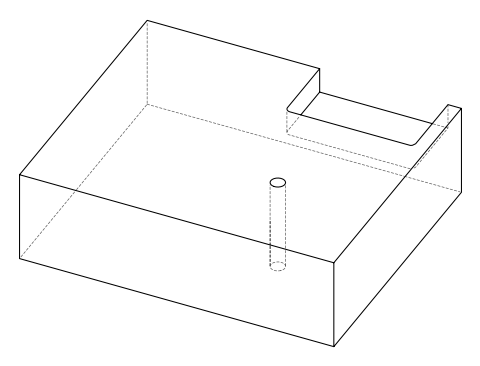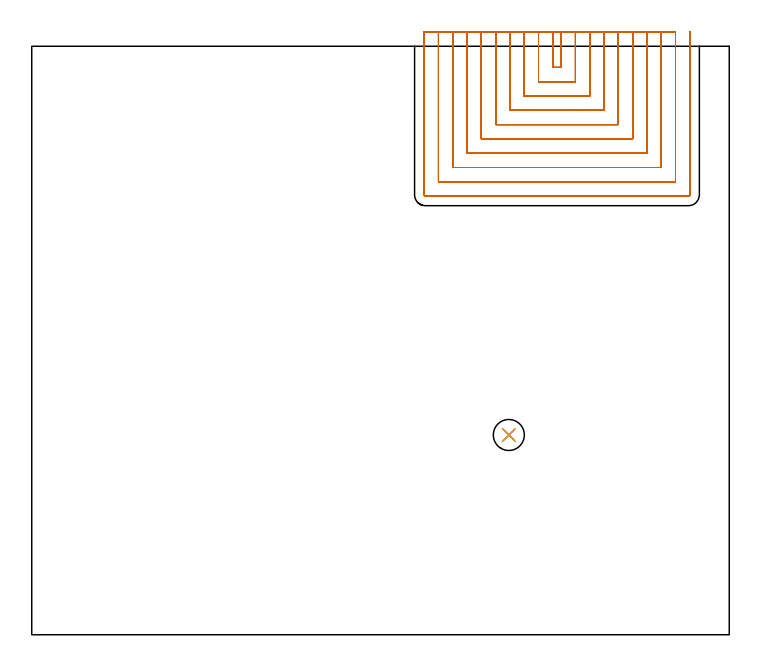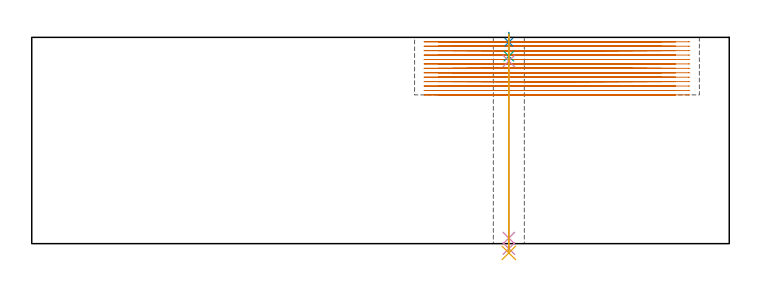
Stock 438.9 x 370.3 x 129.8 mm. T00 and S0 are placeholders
(PLAN: 5 operations, 4 tool changes, 98.3 min)
(1 MILL_SLOT | SLOT_PARTIAL_RECTANGULAR | NXT0201_011 | Follow Part, ap 3, ae 75% | 97.06 min | 650035 mm3)
(2 SPOT_DRILL | STEP1HOLE | NXT0321_9005460120000 | 0.05 min | 171 mm3)
(3 DRILL_BLIND_HOLE_INTO_CENTER | STEP1HOLE | UGT0301_198 | 0.06 min | 378 mm3)
(4 GUN_DRILL_THROUGH_HOLE | STEP1HOLE | UGT0307_003 | 0.62 min | 4574 mm3)
(5 SPADE_DRILL_TO_ENLARGE_THROUGH_HOLE | STEP1HOLE | UGT0306_010 | 0.55 min | 33577 mm3)
(TOOL NXT0201_011 | ENDMILL 12mm [2P460-1200-NA 1630] | D12 FL38 Z6)
(TOOL NXT0321_9005460120000 | NC Spot Drill, 142deg, 12mm, Carbide, Uncoated | D12 PA142 FL30 Z2)
(TOOL UGT0301_198 | Twist Drill 7.9 mm | D7.9 PA118 FL73 Z2)
(TOOL UGT0307_003 | Gun Drill 7 mm | D7 PA130 FL24 Z1)
(TOOL UGT0306_010 | Spade Drill 19.5mm | D19.5 PA132 FL10 Z2)
(OP 1 MILL_SLOT)
G17 G21 G94 G90
T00 M6
G54
G17 G0 G90 X327.9 Y379.3 S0 M3
G43 Z139.8 H1
Z127.015
G94 G1 Y376.3 F250.
Y357. F500.
X333.1
Y376.3
Y379.3 F250.
X318.9
Y376.3
Y348. F500.
X342.1
Y376.3
Y379.3 F250.
X309.9
Y376.3
Y339. F500.
X351.1
Y376.3
Y379.3 F250.
X300.9
Y376.3
Y330. F500.
X360.1
Y376.3
Y379.3 F250.
X291.9
Y376.3
Y321. F500.
X369.1
Y376.3
Y379.3 F250.
X282.9
Y376.3
Y312. F500.
X378.1
Y376.3
Y379.3 F250.
X273.9
Y376.3
Y303. F500.
X387.1
Y376.3
Y379.3 F250.
X264.9
Y376.3
Y294. F500.
X396.1
Y376.3
Y379.3 F250.
X255.9
Y376.3
Y285. F500.
X405.1
Y376.3
Y379.3 F250.
X246.9
Y376.3
Y276.8 F500.
G3 X247.7 Y276. R0.8
G1 X413.3
G3 X414.1 Y276.8 R0.8
G1 Y376.3
Y379.3 F250.
G0 X327.9 Z124.231
G1 Y376.3
Y357. F500.
X333.1
Y376.3
Y379.3 F250.
X318.9
Y376.3
Y348. F500.
X342.1
Y376.3
Y379.3 F250.
X309.9
Y376.3
Y339. F500.
X351.1
Y376.3
Y379.3 F250.
X300.9
Y376.3
Y330. F500.
X360.1
Y376.3
Y379.3 F250.
X291.9
Y376.3
Y321. F500.
X369.1
Y376.3
Y379.3 F250.
X282.9
Y376.3
Y312. F500.
X378.1
Y376.3
Y379.3 F250.
X273.9
Y376.3
Y303. F500.
X387.1
Y376.3
Y379.3 F250.
X264.9
Y376.3
Y294. F500.
X396.1
Y376.3
Y379.3 F250.
X255.9
Y376.3
Y285. F500.
X405.1
Y376.3
Y379.3 F250.
X246.9
Y376.3
Y276.8 F500.
G3 X247.7 Y276. R0.8
G1 X413.3
G3 X414.1 Y276.8 R0.8
G1 Y376.3
Y379.3 F250.
G0 X327.9 Z121.446
G1 Y376.3
Y357. F500.
X333.1
Y376.3
Y379.3 F250.
X318.9
Y376.3
Y348. F500.
X342.1
Y376.3
Y379.3 F250.
X309.9
Y376.3
Y339. F500.
X351.1
Y376.3
Y379.3 F250.
X300.9
Y376.3
Y330. F500.
X360.1
Y376.3
Y379.3 F250.
X291.9
Y376.3
Y321. F500.
X369.1
Y376.3
Y379.3 F250.
X282.9
Y376.3
Y312. F500.
X378.1
Y376.3
Y379.3 F250.
X273.9
Y376.3
Y303. F500.
X387.1
Y376.3
Y379.3 F250.
X264.9
Y376.3
Y294. F500.
X396.1
Y376.3
Y379.3 F250.
X255.9
Y376.3
Y285. F500.
X405.1
Y376.3
Y379.3 F250.
X246.9
Y376.3
Y276.8 F500.
G3 X247.7 Y276. R0.8
G1 X413.3
G3 X414.1 Y276.8 R0.8
G1 Y376.3
Y379.3 F250.
G0 X327.9 Z118.661
G1 Y376.3
Y357. F500.
X333.1
Y376.3
Y379.3 F250.
X318.9
Y376.3
Y348. F500.
X342.1
Y376.3
Y379.3 F250.
X309.9
Y376.3
Y339. F500.
X351.1
Y376.3
Y379.3 F250.
X300.9
Y376.3
Y330. F500.
X360.1
Y376.3
Y379.3 F250.
X291.9
Y376.3
Y321. F500.
X369.1
Y376.3
Y379.3 F250.
X282.9
Y376.3
Y312. F500.
X378.1
Y376.3
Y379.3 F250.
X273.9
Y376.3
Y303. F500.
X387.1
Y376.3
Y379.3 F250.
X264.9
Y376.3
Y294. F500.
X396.1
Y376.3
Y379.3 F250.
X255.9
Y376.3
Y285. F500.
X405.1
Y376.3
Y379.3 F250.
X246.9
Y376.3
Y276.8 F500.
G3 X247.7 Y276. R0.8
G1 X413.3
G3 X414.1 Y276.8 R0.8
G1 Y376.3
Y379.3 F250.
G0 X327.9 Z115.877
G1 Y376.3
Y357. F500.
X333.1
Y376.3
Y379.3 F250.
X318.9
Y376.3
Y348. F500.
X342.1
Y376.3
Y379.3 F250.
X309.9
Y376.3
Y339. F500.
X351.1
Y376.3
Y379.3 F250.
X300.9
Y376.3
Y330. F500.
X360.1
Y376.3
Y379.3 F250.
X291.9
Y376.3
Y321. F500.
X369.1
Y376.3
Y379.3 F250.
X282.9
Y376.3
Y312. F500.
X378.1
Y376.3
Y379.3 F250.
X273.9
Y376.3
Y303. F500.
X387.1
Y376.3
Y379.3 F250.
X264.9
Y376.3
Y294. F500.
X396.1
Y376.3
Y379.3 F250.
X255.9
Y376.3
Y285. F500.
X405.1
Y376.3
Y379.3 F250.
X246.9
Y376.3
Y276.8 F500.
G3 X247.7 Y276. R0.8
G1 X413.3
G3 X414.1 Y276.8 R0.8
G1 Y376.3
Y379.3 F250.
G0 X327.9 Z113.092
G1 Y376.3
Y357. F500.
X333.1
Y376.3
Y379.3 F250.
X318.9
Y376.3
Y348. F500.
X342.1
Y376.3
Y379.3 F250.
X309.9
Y376.3
Y339. F500.
X351.1
Y376.3
Y379.3 F250.
X300.9
Y376.3
Y330. F500.
X360.1
Y376.3
Y379.3 F250.
X291.9
Y376.3
Y321. F500.
X369.1
Y376.3
Y379.3 F250.
X282.9
Y376.3
Y312. F500.
X378.1
Y376.3
Y379.3 F250.
X273.9
Y376.3
Y303. F500.
X387.1
Y376.3
Y379.3 F250.
X264.9
Y376.3
Y294. F500.
X396.1
Y376.3
Y379.3 F250.
X255.9
Y376.3
Y285. F500.
X405.1
Y376.3
Y379.3 F250.
X246.9
Y376.3
Y276.8 F500.
G3 X247.7 Y276. R0.8
G1 X413.3
G3 X414.1 Y276.8 R0.8
G1 Y376.3
Y379.3 F250.
G0 X327.9 Z110.308
G1 Y376.3
Y357. F500.
X333.1
Y376.3
Y379.3 F250.
X318.9
Y376.3
Y348. F500.
X342.1
Y376.3
Y379.3 F250.
X309.9
Y376.3
Y339. F500.
X351.1
Y376.3
Y379.3 F250.
X300.9
Y376.3
Y330. F500.
X360.1
Y376.3
Y379.3 F250.
X291.9
Y376.3
Y321. F500.
X369.1
Y376.3
Y379.3 F250.
X282.9
Y376.3
Y312. F500.
X378.1
Y376.3
Y379.3 F250.
X273.9
Y376.3
Y303. F500.
X387.1
Y376.3
Y379.3 F250.
X264.9
Y376.3
Y294. F500.
X396.1
Y376.3
Y379.3 F250.
X255.9
Y376.3
Y285. F500.
X405.1
Y376.3
Y379.3 F250.
X246.9
Y376.3
Y276.8 F500.
G3 X247.7 Y276. R0.8
G1 X413.3
G3 X414.1 Y276.8 R0.8
G1 Y376.3
Y379.3 F250.
G0 X327.9 Z107.523
G1 Y376.3
Y357. F500.
X333.1
Y376.3
Y379.3 F250.
X318.9
Y376.3
Y348. F500.
X342.1
Y376.3
Y379.3 F250.
X309.9
Y376.3
Y339. F500.
X351.1
Y376.3
Y379.3 F250.
X300.9
Y376.3
Y330. F500.
X360.1
Y376.3
Y379.3 F250.
X291.9
Y376.3
Y321. F500.
X369.1
Y376.3
Y379.3 F250.
X282.9
Y376.3
Y312. F500.
X378.1
Y376.3
Y379.3 F250.
X273.9
Y376.3
Y303. F500.
X387.1
Y376.3
Y379.3 F250.
X264.9
Y376.3
Y294. F500.
X396.1
Y376.3
Y379.3 F250.
X255.9
Y376.3
Y285. F500.
X405.1
Y376.3
Y379.3 F250.
X246.9
Y376.3
Y276.8 F500.
G3 X247.7 Y276. R0.8
G1 X413.3
G3 X414.1 Y276.8 R0.8
G1 Y376.3
Y379.3 F250.
G0 X327.9 Z104.738
G1 Y376.3
Y357. F500.
X333.1
Y376.3
Y379.3 F250.
X318.9
Y376.3
Y348. F500.
X342.1
Y376.3
Y379.3 F250.
X309.9
Y376.3
Y339. F500.
X351.1
Y376.3
Y379.3 F250.
X300.9
Y376.3
Y330. F500.
X360.1
Y376.3
Y379.3 F250.
X291.9
Y376.3
Y321. F500.
X369.1
Y376.3
Y379.3 F250.
X282.9
Y376.3
Y312. F500.
X378.1
Y376.3
Y379.3 F250.
X273.9
Y376.3
Y303. F500.
X387.1
Y376.3
Y379.3 F250.
X264.9
Y376.3
Y294. F500.
X396.1
Y376.3
Y379.3 F250.
X255.9
Y376.3
Y285. F500.
X405.1
Y376.3
Y379.3 F250.
X246.9
Y376.3
Y276.8 F500.
G3 X247.7 Y276. R0.8
G1 X413.3
G3 X414.1 Y276.8 R0.8
G1 Y376.3
Y379.3 F250.
G0 X327.9 Z101.954
G1 Y376.3
Y357. F500.
X333.1
Y376.3
Y379.3 F250.
X318.9
Y376.3
Y348. F500.
X342.1
Y376.3
Y379.3 F250.
X309.9
Y376.3
Y339. F500.
X351.1
Y376.3
Y379.3 F250.
X300.9
Y376.3
Y330. F500.
X360.1
Y376.3
Y379.3 F250.
X291.9
Y376.3
Y321. F500.
X369.1
Y376.3
Y379.3 F250.
X282.9
Y376.3
Y312. F500.
X378.1
Y376.3
Y379.3 F250.
X273.9
Y376.3
Y303. F500.
X387.1
Y376.3
Y379.3 F250.
X264.9
Y376.3
Y294. F500.
X396.1
Y376.3
Y379.3 F250.
X255.9
Y376.3
Y285. F500.
X405.1
Y376.3
Y379.3 F250.
X246.9
Y376.3
Y276.8 F500.
G3 X247.7 Y276. R0.8
G1 X413.3
G3 X414.1 Y276.8 R0.8
G1 Y376.3
Y379.3 F250.
G0 X327.9 Z99.169
G1 Y376.3
Y357. F500.
X333.1
Y376.3
Y379.3 F250.
X318.9
Y376.3
Y348. F500.
X342.1
Y376.3
Y379.3 F250.
X309.9
Y376.3
Y339. F500.
X351.1
Y376.3
Y379.3 F250.
X300.9
Y376.3
Y330. F500.
X360.1
Y376.3
Y379.3 F250.
X291.9
Y376.3
Y321. F500.
X369.1
Y376.3
Y379.3 F250.
X282.9
Y376.3
Y312. F500.
X378.1
Y376.3
Y379.3 F250.
X273.9
Y376.3
Y303. F500.
X387.1
Y376.3
Y379.3 F250.
X264.9
Y376.3
Y294. F500.
X396.1
Y376.3
Y379.3 F250.
X255.9
Y376.3
Y285. F500.
X405.1
Y376.3
Y379.3 F250.
X246.9
Y376.3
Y276.8 F500.
G3 X247.7 Y276. R0.8
G1 X413.3
G3 X414.1 Y276.8 R0.8
G1 Y376.3
Y379.3 F250.
G0 X327.9 Z96.385
G1 Y376.3
Y357. F500.
X333.1
Y376.3
Y379.3 F250.
X318.9
Y376.3
Y348. F500.
X342.1
Y376.3
Y379.3 F250.
X309.9
Y376.3
Y339. F500.
X351.1
Y376.3
Y379.3 F250.
X300.9
Y376.3
Y330. F500.
X360.1
Y376.3
Y379.3 F250.
X291.9
Y376.3
Y321. F500.
X369.1
Y376.3
Y379.3 F250.
X282.9
Y376.3
Y312. F500.
X378.1
Y376.3
Y379.3 F250.
X273.9
Y376.3
Y303. F500.
X387.1
Y376.3
Y379.3 F250.
X264.9
Y376.3
Y294. F500.
X396.1
Y376.3
Y379.3 F250.
X255.9
Y376.3
Y285. F500.
X405.1
Y376.3
Y379.3 F250.
X246.9
Y376.3
Y276.8 F500.
G3 X247.7 Y276. R0.8
G1 X413.3
G3 X414.1 Y276.8 R0.8
G1 Y376.3
Y379.3 F250.
G0 X327.9 Z93.6
G1 Y376.3
Y357. F500.
X333.1
Y376.3
Y379.3 F250.
X318.9
Y376.3
Y348. F500.
X342.1
Y376.3
Y379.3 F250.
X309.9
Y376.3
Y339. F500.
X351.1
Y376.3
Y379.3 F250.
X300.9
Y376.3
Y330. F500.
X360.1
Y376.3
Y379.3 F250.
X291.9
Y376.3
Y321. F500.
X369.1
Y376.3
Y379.3 F250.
X282.9
Y376.3
Y312. F500.
X378.1
Y376.3
Y379.3 F250.
X273.9
Y376.3
Y303. F500.
X387.1
Y376.3
Y379.3 F250.
X264.9
Y376.3
Y294. F500.
X396.1
Y376.3
Y379.3 F250.
X255.9
Y376.3
Y285. F500.
X405.1
Y376.3
Y379.3 F250.
X246.9
Y376.3
Y276.8 F500.
G3 X247.7 Y276. R0.8
G1 X413.3
G3 X414.1 Y276.8 R0.8
G1 Y376.3
Y379.3 F250.
G0 Z139.8
M5
M2
(OP 2 SPOT_DRILL)
G17 G21 G94 G90
T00 M6
G54
G17 G0 G90 X300.2 Y125.7 S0 M3
G43 Z139.8 H0
G94 G81 G98 Z126.8 F250. R132.8
G80
M5
M2
(OP 3 DRILL_BLIND_HOLE_INTO_CENTER)
G17 G21 G94 G90
T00 M6
G54
G17 G0 G90 X300.2 Y125.7 S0 M3
G43 Z139.8 H0
G94 G81 G98 Z117.95 F250. R131.8
G80
M5
M2
(OP 4 GUN_DRILL_THROUGH_HOLE)
G17 G21 G94 G90
T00 M6
G54
G17 G0 G90 X300.2 Y125.7 M8
G43 Z139.8 H0
Z130.291
S716 M3
G94 G1 Z114.921 F125. M26
G4 X.084
Z3.5 F250.
G4 X.084
Z-3.132 F125.
G4 X.084
M5
M9
G0 Z130.291
Z139.8
M2
(OP 5 SPADE_DRILL_TO_ENLARGE_THROUGH_HOLE)
G17 G21 G94 G90
T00 M6
G54
G17 G0 G90 X300.2 Y125.7 S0 M3
G43 Z139.8 H0
G94 G73 G98 Z-5.841 F250. Q19.377 R131.8
G80
M5
M2
